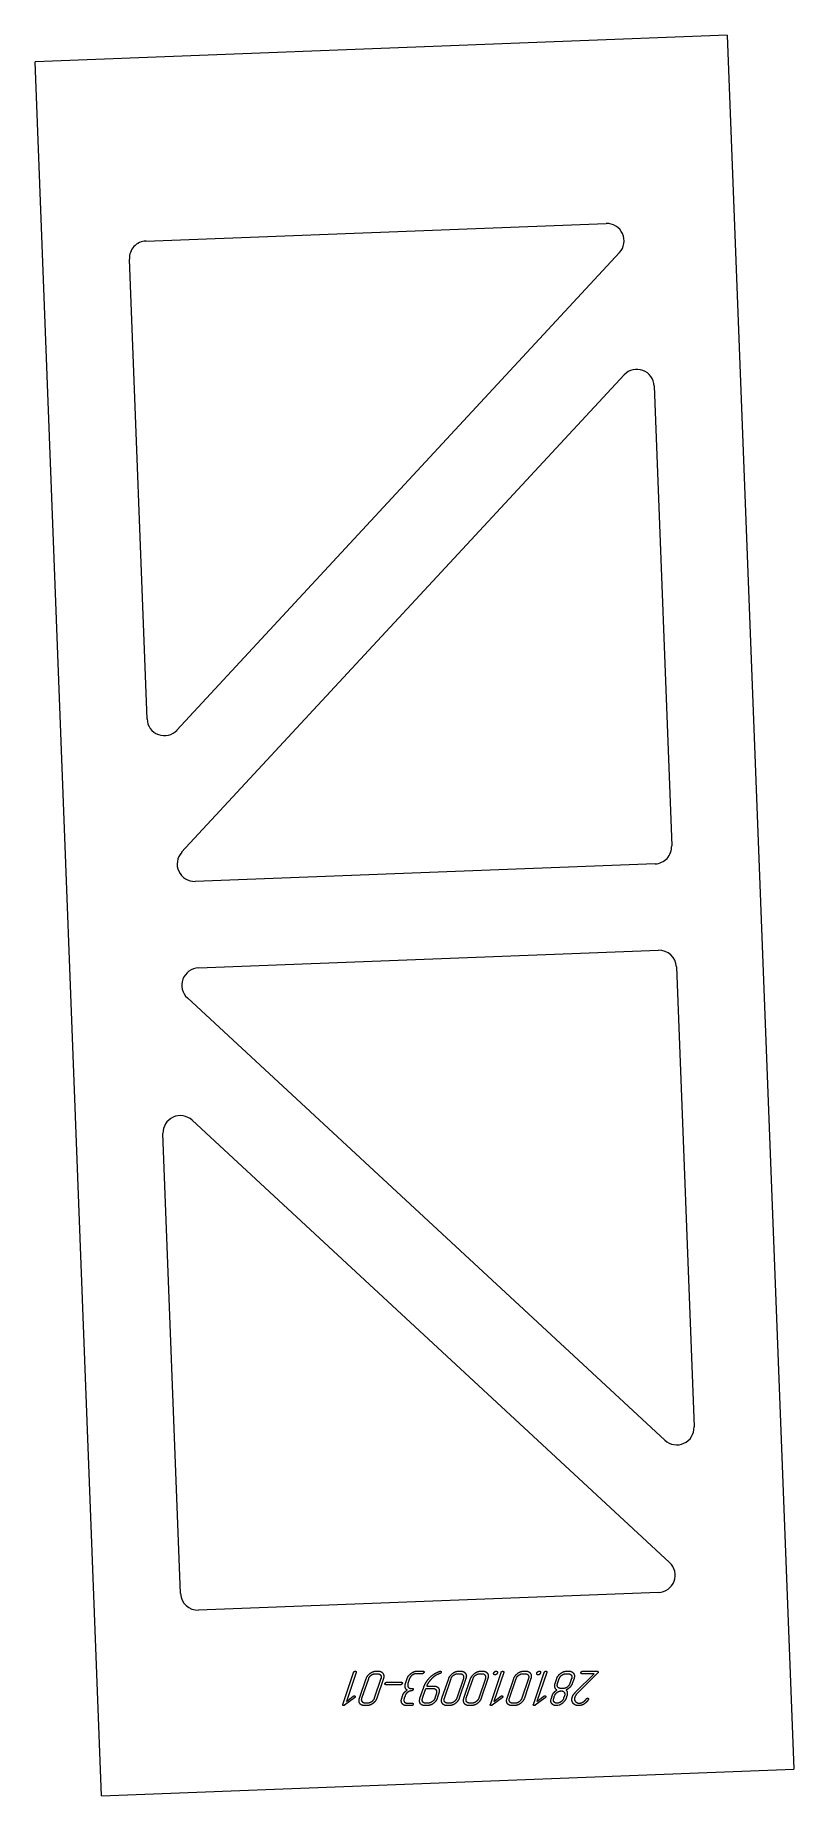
# Model space of a CAD drawing. Header units: millimetres. Extents: x -38 to 400, y 0 to 1017.
import ezdxf

# ---------------------------------------------------------------- set-up
doc = ezdxf.new("R2010")
doc.units = ezdxf.units.MM
doc.linetypes.add('K5LT_BASIC', pattern=[0])
doc.layers.add('Engraving', color=7, linetype='Continuous')

msp = doc.modelspace()

# ---------------------------------------------------------------- linework, layer by layer
at = {"color": 143, "linetype": 'K5LT_BASIC', "lineweight": 15, "true_color": 0x33acca}
for p, q in [((361.3, 1017), (-38.4, 1001.7)), ((361.3, 1017), (399.7, 15.3)), ((0, 0), (-38.4, 1001.7)), ((25.6, 898.1), (291.3, 908.2)), ((26.2, 622), (16, 887.7)), ((299, 891.5), (43.5, 615.6)), ((46.2, 545), (301.7, 820.8)), ((319.1, 814.4), (329.2, 548.7)), ((319.6, 538.3), (54, 528.2)), ((55.9, 478.2), (321.5, 488.4)), ((331.9, 478.8), (342.1, 213.1)), ((325.3, 205.4), (49.5, 460.9)), ((52.2, 390.2), (328, 134.7)), ((45.6, 116.8), (35.4, 382.5)), ((321.6, 117.4), (55.9, 107.2)), ((0, 0), (399.7, 15.3))]:
    msp.add_line(p, q, dxfattribs=at)
for centre, start, end in [((291.7, 898.2), 317.1939, 92.1939), ((26, 888.1), 92.1939, 182.1939), ((309.1, 814), 2.1939, 137.1939), ((36.2, 622.4), 182.1939, 317.1939), ((53.6, 538.2), 137.1939, 272.1939), ((319.2, 548.3), 272.1939, 2.1939), ((321.9, 478.4), 2.1939, 92.1939), ((56.3, 468.2), 92.1939, 227.1939), ((45.4, 382.9), 47.1939, 182.1939), ((332.1, 212.7), 227.1939, 2.1939), ((321.2, 127.4), 272.1939, 47.1939), ((55.6, 117.2), 182.1939, 272.1939)]:
    msp.add_arc(centre, 10, start, end, dxfattribs=at)
at = {"layer": 'Engraving', "color": 143, "linetype": 'K5LT_BASIC', "lineweight": 15, "true_color": 0x33acca}
for p, q in [((139.3, 52.8), (145.5, 71.3)), ((147, 71.3), (141.3, 54.5)), ((158.5, 72), (159.9, 72)), ((182.1, 72), (185.7, 72)), ((195.3, 71.9), (195.6, 72)), ((206.1, 72), (207.5, 72)), ((218.8, 72), (220.2, 72)), ((224.5, 52.8), (230.7, 71.3)), ((232.2, 71.3), (226.5, 54.5)), ((243.7, 72), (245.1, 72)), ((249.3, 52.8), (255.6, 71.3)), ((257, 71.3), (251.3, 54.5)), ((268.5, 72), (270, 72)), ((277.7, 72), (286.2, 72)), ((148.9, 56.3), (152.8, 67.7)), ((150.3, 56.3), (154.2, 67.7)), ((161.3, 67.7), (157.4, 56.3)), ((158, 70.5), (159.4, 70.5)), ((162.7, 67.7), (158.9, 56.3)), ((172.6, 64.1), (164.1, 64.1)), ((164.6, 65.6), (173.1, 65.6)), ((175.5, 64.9), (176.4, 67.7)), ((177.8, 67.7), (176.9, 64.9)), ((178.8, 62), (179.5, 62)), ((185.2, 70.5), (181.6, 70.5)), ((183.8, 56.3), (186, 62.7)), ((185.3, 56.3), (187.2, 62)), ((187.2, 62), (191.4, 62)), ((187.7, 63.4), (191.9, 63.4)), ((193.1, 69.6), (192.6, 69.3)), ((193.3, 69.7), (193.1, 69.6)), ((194, 70), (193.3, 69.7)), ((196.5, 56.3), (200.4, 67.7)), ((197.9, 56.3), (201.8, 67.7)), ((208.9, 67.7), (205.1, 56.3)), ((205.6, 70.5), (207, 70.5)), ((210.3, 67.7), (206.5, 56.3)), ((209.2, 56.3), (213.1, 67.7)), ((210.6, 56.3), (214.5, 67.7)), ((221.6, 67.7), (217.8, 56.3)), ((218.3, 70.5), (219.7, 70.5)), ((223, 67.7), (219.2, 56.3)), ((234.1, 56.3), (238, 67.7)), ((235.5, 56.3), (239.4, 67.7)), ((246.5, 67.7), (242.6, 56.3)), ((243.2, 70.5), (244.6, 70.5)), ((247.9, 67.7), (244.1, 56.3)), ((261.9, 64.9), (262.8, 67.7)), ((263.3, 64.9), (264.3, 67.7)), ((266.6, 62), (265.2, 62)), ((268.1, 70.5), (269.5, 70.5)), ((271.4, 67.7), (270.4, 64.9)), ((272.8, 67.7), (271.8, 64.9)), ((273.7, 59.8), (284.4, 70.5)), ((286.4, 70.9), (274.6, 59)), ((284.4, 70.5), (277.2, 70.5)), ((146, 56.5), (140.3, 52.3)), ((141.3, 54.5), (145.3, 57.5)), ((153.1, 52.1), (151.7, 52.1)), ((153.6, 53.5), (152.2, 53.5)), ((173.3, 56.3), (173.7, 57.8)), ((173.7, 57.8), (173.9, 58.2)), ((173.9, 58.2), (174, 58.5)), ((174, 58.5), (174.2, 58.8)), ((175.2, 57.8), (174.7, 56.3)), ((178.9, 52.1), (176.1, 52.1)), ((176.6, 53.5), (179.4, 53.5)), ((183.6, 55.4), (183.7, 55.9)), ((183.6, 54.7), (183.6, 55.4)), ((183.7, 55.9), (183.8, 56.3)), ((188.1, 52.1), (186.6, 52.1)), ((188.6, 53.5), (187.1, 53.5)), ((193.3, 59.2), (192.4, 56.3)), ((194.7, 59.2), (193.8, 56.3)), ((200.8, 52.1), (199.3, 52.1)), ((201.2, 53.5), (199.8, 53.5)), ((213.5, 52.1), (212, 52.1)), ((213.9, 53.5), (212.5, 53.5)), ((231.2, 56.5), (225.5, 52.3)), ((226.5, 54.5), (230.5, 57.5)), ((238.3, 52.1), (236.9, 52.1)), ((238.8, 53.5), (237.4, 53.5)), ((256.1, 56.5), (250.4, 52.3)), ((251.3, 54.5), (255.4, 57.5)), ((259.4, 55.4), (259.5, 55.9)), ((259.4, 54.7), (259.4, 55.4)), ((259.5, 55.9), (259.7, 56.3)), ((259.7, 56.3), (260.2, 57.8)), ((261.1, 56.3), (261.6, 57.8)), ((263, 52.1), (262.5, 52.1)), ((263.4, 52.1), (263, 52.1)), ((264.3, 52.3), (263.4, 52.1)), ((267.3, 57.8), (266.8, 56.3)), ((268.7, 57.8), (268.2, 56.3)), ((274.1, 58.5), (273.8, 58)), ((274.6, 59), (274.1, 58.5)), ((281.2, 55.7), (281, 55.4))]:
    msp.add_line(p, q, dxfattribs=at)
for points in [[(145.5, 71.3), (145.7, 71.6), (145.9, 71.8)], [(145.9, 71.8), (146.2, 72), (146.5, 72)], [(146.5, 72), (146.6, 72), (146.9, 71.8)], [(146.9, 71.8), (147.1, 71.6), (147, 71.3)], [(155, 70.7), (156.7, 72), (158.5, 72)], [(159.9, 72), (161.5, 72), (162.4, 70.7)], [(178.7, 70.7), (180.4, 72), (182.1, 72)], [(185.7, 72), (186, 72), (186.1, 71.8)], [(186.2, 71.2), (186.1, 71.1), (185.8, 70.8)], [(186.1, 71.8), (186.2, 71.5), (186.2, 71.2)], [(189.3, 68.1), (191.9, 70.8), (195.3, 71.9)], [(195.6, 72), (195.7, 72), (196, 71.8)], [(196, 71.2), (195.9, 71), (195.8, 70.9)], [(196, 71.8), (196.1, 71.5), (196, 71.2)], [(202.7, 70.7), (204.3, 72), (206.1, 72)], [(207.5, 72), (209.2, 72), (210.1, 70.7)], [(215.4, 70.7), (217, 72), (218.8, 72)], [(220.2, 72), (221.9, 72), (222.8, 70.7)], [(226.4, 70.9), (226.5, 71.3), (226.9, 71.6)], [(226.9, 71.6), (227.3, 72), (227.8, 72)], [(227.8, 72), (228.3, 72), (228.5, 71.7)], [(228.5, 71.7), (228.7, 71.3), (228.5, 70.9)], [(230.7, 71.3), (230.8, 71.6), (231.1, 71.8)], [(231.1, 71.8), (231.4, 72), (231.7, 72)], [(231.7, 72), (231.8, 72), (232.1, 71.8)], [(232.1, 71.8), (232.3, 71.6), (232.2, 71.3)], [(240.2, 70.7), (241.9, 72), (243.7, 72)], [(245.1, 72), (246.7, 72), (247.6, 70.7)], [(251.3, 70.9), (251.4, 71.3), (251.8, 71.6)], [(251.8, 71.6), (252.2, 72), (252.7, 72)], [(252.7, 72), (253.2, 72), (253.4, 71.7)], [(253.4, 71.7), (253.6, 71.3), (253.4, 70.9)], [(255.6, 71.3), (255.7, 71.6), (256, 71.8)], [(256, 71.8), (256.2, 72), (256.6, 72)], [(256.6, 72), (256.7, 72), (257, 71.8)], [(257, 71.8), (257.2, 71.6), (257, 71.3)], [(265.1, 70.7), (266.8, 72), (268.5, 72)], [(270, 72), (271.6, 72), (272.5, 70.7)], [(276.8, 70.8), (276.7, 71), (276.8, 71.2)], [(276.8, 71.2), (276.9, 71.5), (277.1, 71.7)], [(277.1, 71.7), (277.4, 72), (277.7, 72)], [(286.2, 72), (286.5, 72), (286.6, 71.7)], [(286.7, 71.2), (286.6, 71), (286.4, 70.9)], [(286.6, 71.7), (286.8, 71.5), (286.7, 71.2)], [(152.8, 67.7), (153.3, 69.4), (155, 70.7)], [(154.2, 67.7), (154.6, 68.9), (155.7, 69.7)], [(155.7, 69.7), (156.8, 70.5), (158, 70.5)], [(159.4, 70.5), (160.5, 70.5), (161.1, 69.7)], [(161.1, 69.7), (161.7, 68.8), (161.3, 67.7)], [(162.4, 70.7), (163.3, 69.5), (162.7, 67.7)], [(163.6, 64.9), (163.7, 65.1), (164, 65.3)], [(163.7, 64.4), (163.5, 64.6), (163.6, 64.9)], [(164.1, 64.1), (163.8, 64.1), (163.7, 64.4)], [(164, 65.3), (164.2, 65.6), (164.6, 65.6)], [(173.2, 64.4), (173, 64.1), (172.6, 64.1)], [(173.1, 65.6), (173.4, 65.6), (173.6, 65.4)], [(173.6, 64.9), (173.5, 64.7), (173.2, 64.4)], [(173.6, 65.4), (173.7, 65.1), (173.6, 64.9)], [(174.8, 59.6), (175.4, 60.4), (176.5, 61.1)], [(175.3, 62.6), (175, 63.7), (175.5, 64.9)], [(176.5, 61.1), (175.6, 61.5), (175.3, 62.6)], [(176.4, 67.7), (177, 69.5), (178.7, 70.7)], [(176.9, 64.9), (176.5, 63.7), (177, 62.8)], [(177, 62.8), (177.5, 62), (178.8, 62)], [(179.4, 69.7), (178.2, 68.9), (177.8, 67.7)], [(181.6, 70.5), (180.5, 70.5), (179.4, 69.7)], [(179.5, 62), (179.8, 62), (179.9, 61.8)], [(179.9, 61.3), (179.9, 61.1), (179.6, 60.9)], [(179.9, 61.8), (180, 61.6), (179.9, 61.3)], [(185.8, 70.8), (185.6, 70.5), (185.2, 70.5)], [(186, 62.7), (187, 65.6), (189.3, 68.1)], [(188.7, 65.4), (188, 64.4), (187.7, 63.4)], [(190.3, 67.3), (189.5, 66.4), (188.7, 65.4)], [(192.6, 69.3), (191.5, 68.6), (190.3, 67.3)], [(191.4, 62), (192.6, 62), (193.1, 61.2)], [(191.9, 63.4), (193.7, 63.4), (194.5, 62.2)], [(193.1, 61.2), (193.7, 60.3), (193.3, 59.2)], [(195.3, 70.6), (194.8, 70.4), (194, 70)], [(194.5, 62.2), (195.4, 61), (194.7, 59.2)], [(195.8, 70.9), (195.6, 70.7), (195.3, 70.6)], [(200.4, 67.7), (201, 69.4), (202.7, 70.7)], [(201.8, 67.7), (202.2, 68.9), (203.3, 69.7)], [(203.3, 69.7), (204.5, 70.5), (205.6, 70.5)], [(207, 70.5), (208.2, 70.5), (208.7, 69.7)], [(208.7, 69.7), (209.3, 68.8), (208.9, 67.7)], [(210.1, 70.7), (211, 69.5), (210.3, 67.7)], [(213.1, 67.7), (213.7, 69.4), (215.4, 70.7)], [(214.5, 67.7), (214.9, 68.9), (216, 69.7)], [(216, 69.7), (217.2, 70.5), (218.3, 70.5)], [(219.7, 70.5), (220.9, 70.5), (221.4, 69.7)], [(221.4, 69.7), (222, 68.8), (221.6, 67.7)], [(222.8, 70.7), (223.7, 69.5), (223, 67.7)], [(226.5, 70.2), (226.3, 70.5), (226.4, 70.9)], [(227.1, 69.8), (226.7, 69.8), (226.5, 70.2)], [(228, 70.2), (227.6, 69.8), (227.1, 69.8)], [(228.5, 70.9), (228.5, 70.7), (228, 70.2)], [(238, 67.7), (238.5, 69.4), (240.2, 70.7)], [(239.4, 67.7), (239.8, 68.9), (240.9, 69.7)], [(240.9, 69.7), (242, 70.5), (243.2, 70.5)], [(244.6, 70.5), (245.7, 70.5), (246.3, 69.7)], [(246.3, 69.7), (246.9, 68.8), (246.5, 67.7)], [(247.6, 70.7), (248.5, 69.5), (247.9, 67.7)], [(251.4, 70.2), (251.2, 70.5), (251.3, 70.9)], [(252, 69.8), (251.6, 69.8), (251.4, 70.2)], [(252.9, 70.2), (252.5, 69.8), (252, 69.8)], [(253.4, 70.9), (253.3, 70.7), (252.9, 70.2)], [(261.2, 59.6), (261.8, 60.4), (262.9, 61.1)], [(261.8, 62.6), (261.5, 63.7), (261.9, 64.9)], [(262.9, 61.1), (262.1, 61.5), (261.8, 62.6)], [(262.8, 67.7), (263.4, 69.5), (265.1, 70.7)], [(263.4, 62.8), (262.9, 63.7), (263.3, 64.9)], [(265.2, 62), (264, 62), (263.4, 62.8)], [(264.3, 67.7), (264.7, 68.9), (265.8, 69.7)], [(265.8, 69.7), (266.9, 70.5), (268.1, 70.5)], [(268.9, 62.8), (267.8, 62), (266.6, 62)], [(270.5, 62.8), (269.6, 61.8), (268.2, 61.1)], [(268.2, 61.1), (268.8, 60.5), (268.9, 59.6)], [(270.4, 64.9), (270, 63.7), (268.9, 62.8)], [(269.5, 70.5), (270.6, 70.5), (271.2, 69.7)], [(271.8, 64.9), (271.4, 63.8), (270.5, 62.8)], [(271.2, 69.7), (271.8, 68.8), (271.4, 67.7)], [(272.5, 70.7), (273.4, 69.5), (272.8, 67.7)], [(277.2, 70.5), (277, 70.5), (276.8, 70.8)], [(139.3, 52.3), (139.2, 52.5), (139.3, 52.8)], [(139.7, 52.1), (139.5, 52.1), (139.3, 52.3)], [(140.3, 52.3), (140, 52.1), (139.7, 52.1)], [(145.3, 57.5), (145.6, 57.8), (145.9, 57.8)], [(145.9, 57.8), (146.2, 57.8), (146.3, 57.5)], [(146.4, 57), (146.3, 56.9), (146, 56.5)], [(146.3, 57.5), (146.5, 57.3), (146.4, 57)], [(149.1, 53.3), (148.3, 54.6), (148.9, 56.3)], [(151.7, 52.1), (150, 52.1), (149.1, 53.3)], [(150.5, 54.3), (149.9, 55.2), (150.3, 56.3)], [(152.2, 53.5), (151, 53.5), (150.5, 54.3)], [(156.6, 53.3), (154.9, 52.1), (153.1, 52.1)], [(155.9, 54.3), (154.8, 53.5), (153.6, 53.5)], [(157.4, 56.3), (157, 55.2), (155.9, 54.3)], [(158.9, 56.3), (158.3, 54.6), (156.6, 53.3)], [(173.5, 53.3), (172.7, 54.5), (173.3, 56.3)], [(176.1, 52.1), (174.3, 52.1), (173.5, 53.3)], [(174.2, 58.8), (174.4, 59.2), (174.8, 59.6)], [(174.7, 56.3), (174.3, 55.2), (174.8, 54.3)], [(174.8, 54.3), (175.4, 53.5), (176.6, 53.5)], [(176.7, 59.8), (175.6, 58.9), (175.2, 57.8)], [(179, 60.6), (177.8, 60.6), (176.7, 59.8)], [(179.5, 52.3), (179.3, 52.1), (178.9, 52.1)], [(179.6, 60.9), (179.3, 60.6), (179, 60.6)], [(179.4, 53.5), (179.7, 53.5), (179.9, 53.3)], [(179.9, 52.8), (179.8, 52.6), (179.5, 52.3)], [(179.9, 53.3), (180, 53.1), (179.9, 52.8)], [(184, 53.3), (183.6, 53.9), (183.6, 54.7)], [(186.6, 52.1), (184.9, 52.1), (184, 53.3)], [(185.4, 54.3), (184.9, 55.2), (185.3, 56.3)], [(187.1, 53.5), (185.9, 53.5), (185.4, 54.3)], [(191.5, 53.3), (189.9, 52.1), (188.1, 52.1)], [(190.8, 54.3), (189.7, 53.5), (188.6, 53.5)], [(192.4, 56.3), (192, 55.1), (190.8, 54.3)], [(193.8, 56.3), (193.2, 54.6), (191.5, 53.3)], [(196.8, 53.3), (195.9, 54.6), (196.5, 56.3)], [(199.3, 52.1), (197.6, 52.1), (196.8, 53.3)], [(198.1, 54.3), (197.5, 55.2), (197.9, 56.3)], [(199.8, 53.5), (198.7, 53.5), (198.1, 54.3)], [(204.2, 53.3), (202.6, 52.1), (200.8, 52.1)], [(203.5, 54.3), (202.4, 53.5), (201.2, 53.5)], [(205.1, 56.3), (204.7, 55.2), (203.5, 54.3)], [(206.5, 56.3), (205.9, 54.6), (204.2, 53.3)], [(209.5, 53.3), (208.6, 54.6), (209.2, 56.3)], [(212, 52.1), (210.3, 52.1), (209.5, 53.3)], [(210.8, 54.3), (210.2, 55.2), (210.6, 56.3)], [(212.5, 53.5), (211.4, 53.5), (210.8, 54.3)], [(216.9, 53.3), (215.3, 52.1), (213.5, 52.1)], [(216.2, 54.3), (215.1, 53.5), (213.9, 53.5)], [(217.8, 56.3), (217.4, 55.2), (216.2, 54.3)], [(219.2, 56.3), (218.6, 54.6), (216.9, 53.3)], [(224.5, 52.3), (224.3, 52.5), (224.5, 52.8)], [(224.9, 52.1), (224.7, 52.1), (224.5, 52.3)], [(225.5, 52.3), (225.2, 52.1), (224.9, 52.1)], [(230.5, 57.5), (230.8, 57.8), (231.1, 57.8)], [(231.1, 57.8), (231.4, 57.8), (231.5, 57.5)], [(231.6, 57), (231.5, 56.9), (231.2, 56.5)], [(231.5, 57.5), (231.7, 57.3), (231.6, 57)], [(234.3, 53.3), (233.5, 54.6), (234.1, 56.3)], [(236.9, 52.1), (235.2, 52.1), (234.3, 53.3)], [(235.7, 54.3), (235.1, 55.2), (235.5, 56.3)], [(237.4, 53.5), (236.2, 53.5), (235.7, 54.3)], [(241.8, 53.3), (240.1, 52.1), (238.3, 52.1)], [(241.1, 54.3), (240, 53.5), (238.8, 53.5)], [(242.6, 56.3), (242.2, 55.2), (241.1, 54.3)], [(244.1, 56.3), (243.5, 54.6), (241.8, 53.3)], [(249.4, 52.3), (249.2, 52.5), (249.3, 52.8)], [(249.8, 52.1), (249.5, 52.1), (249.4, 52.3)], [(250.4, 52.3), (250.1, 52.1), (249.8, 52.1)], [(255.4, 57.5), (255.7, 57.8), (256, 57.8)], [(256, 57.8), (256.3, 57.8), (256.4, 57.5)], [(256.4, 57), (256.4, 56.9), (256.1, 56.5)], [(256.4, 57.5), (256.5, 57.3), (256.4, 57)], [(259.9, 53.3), (259.5, 53.9), (259.4, 54.7)], [(262.5, 52.1), (260.8, 52.1), (259.9, 53.3)], [(260.2, 57.8), (260.5, 58.8), (261.2, 59.6)], [(261.2, 54.3), (260.7, 55.1), (261.1, 56.3)], [(263, 53.5), (261.8, 53.5), (261.2, 54.3)], [(261.6, 57.8), (262, 59), (263.1, 59.8)], [(265.3, 54.3), (264.1, 53.5), (263, 53.5)], [(263.1, 59.8), (264.3, 60.6), (265.4, 60.6)], [(265.9, 53.3), (265.1, 52.7), (264.3, 52.3)], [(266.8, 56.3), (266.4, 55.1), (265.3, 54.3)], [(265.4, 60.6), (266.6, 60.6), (267.1, 59.8)], [(268.2, 56.3), (267.6, 54.7), (265.9, 53.3)], [(267.1, 59.8), (267.7, 58.9), (267.3, 57.8)], [(268.9, 59.6), (269, 58.8), (268.7, 57.8)], [(272.3, 53.4), (271.1, 54.9), (271.8, 56.9)], [(271.8, 56.9), (272, 57.6), (272.4, 58.3)], [(275.4, 52.1), (273.4, 52.1), (272.3, 53.4)], [(272.4, 58.3), (272.9, 59), (273.7, 59.8)], [(273.2, 56.9), (272.7, 55.5), (273.6, 54.5)], [(273.8, 58), (273.4, 57.5), (273.2, 56.9)], [(273.6, 54.5), (273.9, 54.1), (274.5, 53.8)], [(274.5, 53.8), (275.1, 53.5), (275.8, 53.5)], [(278.3, 52.8), (276.9, 52.1), (275.4, 52.1)], [(275.8, 53.5), (276.8, 53.5), (277.9, 54.1)], [(277.9, 54.1), (278.9, 54.6), (279.9, 55.9)], [(281, 55.4), (279.8, 53.7), (278.3, 52.8)], [(279.9, 55.9), (280, 56.1), (280.2, 56.3)], [(280.2, 56.3), (280.4, 56.3), (280.7, 56.4)], [(280.7, 56.4), (281, 56.4), (281.1, 56.2)], [(281.1, 56.2), (281.3, 56), (281.2, 55.7)]]:
    msp.add_open_spline(points, degree=2, dxfattribs=at)

doc.saveas('drawing.dxf')
